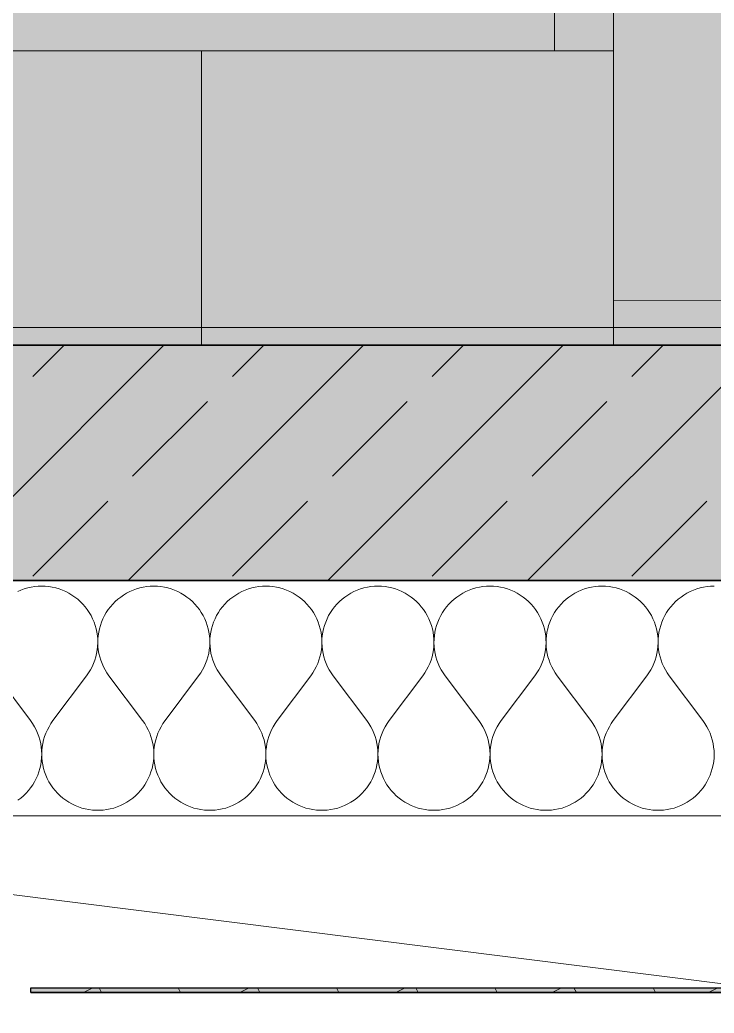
# Model space of a CAD drawing. Header units: metres. Extents: x -22.4 to 53.1, y 133.6 to 157.9.
# Drawn here: x 28.064 to 28.654, y 137.472 to 138.316 of the extents above; entities that cross this region are included whole.
import ezdxf

# ---------------------------------------------------------------- set-up
doc = ezdxf.new("R2010")
doc.units = ezdxf.units.M
doc.header["$MEASUREMENT"] = 0
for name, pattern in [('Achse', [0.0023, 0.0015, -0.0008]), ('Strichlinie', [0.004, 0.003, -0.001]), ('Strichlinie_ eng', [0.0023, 0.0015, -0.0008]), ('Wipeout_Contour', [1, 0, -1])]:
    doc.linetypes.add(name, pattern=pattern)
for name, color, linetype in [('00  Raster Ausbau', 7, 'Continuous'), ('10  Fassade', 7, 'Continuous'), ('10  Fassade_Deckschraffur', 7, 'Continuous'), ('10  Fassade_Schnittschraffur', 7, 'Continuous'), ('10  Treppen + Rampen', 7, 'Continuous'), ('10  Wand Massiv', 7, 'Continuous'), ('10  Wand Massiv_Schnittschraffur', 7, 'Continuous'), ('20  Boden Aufbauten', 7, 'Continuous'), ('20  Boden Aufbauten_Deckschraffur', 7, 'Continuous'), ('50  NUF - Raumstempel', 7, 'Continuous')]:
    doc.layers.add(name, color=color, linetype=linetype)

# ---------------------------------------------------------------- blocks, each defined once
blk = doc.blocks.new('*X1', base_point=(-23.4289, 120.77961))
at = {"layer": '20  Boden Aufbauten_Deckschraffur', "color": 254, "linetype": 'Continuous', "lineweight": 18, "ltscale": 1000, "true_color": 0xdfdfdf}
for p, q in [((28.51843, 138.28991), (28.51843, 138.58991)), ((27.91843, 138.28991), (28.56843, 138.28991)), ((27.91843, 138.28991), (28.56843, 138.28991)), ((28.21843, 138.03991), (28.21843, 138.28991))]:
    blk.add_line(p, q, dxfattribs=at)
blk = doc.blocks.new('*X23', base_point=(-23.4289, 120.77961))
at = {"layer": '20  Boden Aufbauten_Deckschraffur', "color": 254, "linetype": 'Continuous', "lineweight": 18, "ltscale": 1000, "true_color": 0xdfdfdf}
blk.add_line((28.56843, 138.07796), (28.97479, 138.07882), dxfattribs=at)
blk = doc.blocks.new('*X62', base_point=(-23.4289, 120.77961))
at = {"layer": '10  Wand Massiv_Schnittschraffur', "color": 98, "linetype": 'Continuous', "lineweight": 13, "ltscale": 1000, "true_color": 0x000100}
for p, q in [((28.06489, 137.83176), (28.06213, 137.83055)), ((28.06772, 137.83278), (28.06489, 137.83176)), ((28.07061, 137.83363), (28.06772, 137.83278)), ((28.07355, 137.83429), (28.07061, 137.83363)), ((28.07652, 137.83477), (28.07355, 137.83429)), ((28.07952, 137.83505), (28.07652, 137.83477)), ((28.08253, 137.83515), (28.07952, 137.83505)), ((28.08554, 137.83505), (28.08253, 137.83515)), ((28.08854, 137.83477), (28.08554, 137.83505)), ((28.09152, 137.83429), (28.08854, 137.83477)), ((28.09446, 137.83363), (28.09152, 137.83429)), ((28.09735, 137.83278), (28.09446, 137.83363)), ((28.10018, 137.83176), (28.09735, 137.83278)), ((28.10294, 137.83055), (28.10018, 137.83176)), ((28.16013, 137.83176), (28.15737, 137.83055)), ((28.16296, 137.83278), (28.16013, 137.83176)), ((28.16585, 137.83363), (28.16296, 137.83278)), ((28.16879, 137.83429), (28.16585, 137.83363)), ((28.17176, 137.83477), (28.16879, 137.83429)), ((28.17476, 137.83505), (28.17176, 137.83477)), ((28.17777, 137.83515), (28.17476, 137.83505)), ((28.18078, 137.83505), (28.17777, 137.83515)), ((28.18378, 137.83477), (28.18078, 137.83505)), ((28.18676, 137.83429), (28.18378, 137.83477)), ((28.18969, 137.83363), (28.18676, 137.83429)), ((28.19259, 137.83278), (28.18969, 137.83363)), ((28.19542, 137.83176), (28.19259, 137.83278)), ((28.19818, 137.83055), (28.19542, 137.83176)), ((28.25537, 137.83176), (28.2526, 137.83055)), ((28.2582, 137.83278), (28.25537, 137.83176)), ((28.26109, 137.83363), (28.2582, 137.83278)), ((28.26403, 137.83429), (28.26109, 137.83363)), ((28.267, 137.83477), (28.26403, 137.83429)), ((28.27, 137.83505), (28.267, 137.83477)), ((28.27301, 137.83515), (28.27, 137.83505)), ((28.27602, 137.83505), (28.27301, 137.83515)), ((28.27902, 137.83477), (28.27602, 137.83505)), ((28.28199, 137.83429), (28.27902, 137.83477)), ((28.28493, 137.83363), (28.28199, 137.83429)), ((28.28782, 137.83278), (28.28493, 137.83363)), ((28.29066, 137.83176), (28.28782, 137.83278)), ((28.29342, 137.83055), (28.29066, 137.83176)), ((28.3506, 137.83176), (28.34784, 137.83055)), ((28.35344, 137.83278), (28.3506, 137.83176)), ((28.35633, 137.83363), (28.35344, 137.83278)), ((28.35926, 137.83429), (28.35633, 137.83363)), ((28.36224, 137.83477), (28.35926, 137.83429)), ((28.36524, 137.83505), (28.36224, 137.83477)), ((28.36825, 137.83515), (28.36524, 137.83505)), ((28.37126, 137.83505), (28.36825, 137.83515)), ((28.37426, 137.83477), (28.37126, 137.83505)), ((28.37723, 137.83429), (28.37426, 137.83477)), ((28.38017, 137.83363), (28.37723, 137.83429)), ((28.38306, 137.83278), (28.38017, 137.83363)), ((28.38589, 137.83176), (28.38306, 137.83278)), ((28.38865, 137.83055), (28.38589, 137.83176)), ((28.44584, 137.83176), (28.44308, 137.83055)), ((28.44867, 137.83278), (28.44584, 137.83176)), ((28.45156, 137.83363), (28.44867, 137.83278)), ((28.4545, 137.83429), (28.45156, 137.83363)), ((28.45748, 137.83477), (28.4545, 137.83429)), ((28.46048, 137.83505), (28.45748, 137.83477)), ((28.46349, 137.83515), (28.46048, 137.83505)), ((28.4665, 137.83505), (28.46349, 137.83515)), ((28.4695, 137.83477), (28.4665, 137.83505)), ((28.47247, 137.83429), (28.4695, 137.83477)), ((28.47541, 137.83363), (28.47247, 137.83429)), ((28.4783, 137.83278), (28.47541, 137.83363)), ((28.48113, 137.83176), (28.4783, 137.83278)), ((28.48389, 137.83055), (28.48113, 137.83176)), ((28.54108, 137.83176), (28.53832, 137.83055)), ((28.54391, 137.83278), (28.54108, 137.83176)), ((28.5468, 137.83363), (28.54391, 137.83278)), ((28.54974, 137.83429), (28.5468, 137.83363)), ((28.55272, 137.83477), (28.54974, 137.83429)), ((28.55571, 137.83505), (28.55272, 137.83477)), ((28.55872, 137.83515), (28.55571, 137.83505)), ((28.56174, 137.83505), (28.55872, 137.83515)), ((28.56473, 137.83477), (28.56174, 137.83505)), ((28.56771, 137.83429), (28.56473, 137.83477)), ((28.57065, 137.83363), (28.56771, 137.83429)), ((28.57354, 137.83278), (28.57065, 137.83363)), ((28.57637, 137.83176), (28.57354, 137.83278)), ((28.57913, 137.83055), (28.57637, 137.83176)), ((28.63632, 137.83176), (28.63356, 137.83055)), ((28.63915, 137.83278), (28.63632, 137.83176)), ((28.64204, 137.83363), (28.63915, 137.83278)), ((28.64498, 137.83429), (28.64204, 137.83363)), ((28.64795, 137.83477), (28.64498, 137.83429)), ((28.65095, 137.83505), (28.64795, 137.83477)), ((28.65396, 137.83515), (28.65095, 137.83505)), ((28.10562, 137.82918), (28.10294, 137.83055)), ((28.10821, 137.82763), (28.10562, 137.82918)), ((28.11069, 137.82593), (28.10821, 137.82763)), ((28.11306, 137.82407), (28.11069, 137.82593)), ((28.11531, 137.82207), (28.11306, 137.82407)), ((28.14724, 137.82407), (28.14499, 137.82207)), ((28.14962, 137.82593), (28.14724, 137.82407)), ((28.1521, 137.82763), (28.14962, 137.82593)), ((28.15469, 137.82918), (28.1521, 137.82763)), ((28.15737, 137.83055), (28.15469, 137.82918)), ((28.20086, 137.82918), (28.19818, 137.83055)), ((28.20344, 137.82763), (28.20086, 137.82918)), ((28.20593, 137.82593), (28.20344, 137.82763)), ((28.2083, 137.82407), (28.20593, 137.82593)), ((28.21055, 137.82207), (28.2083, 137.82407)), ((28.24248, 137.82407), (28.24023, 137.82207)), ((28.24485, 137.82593), (28.24248, 137.82407)), ((28.24734, 137.82763), (28.24485, 137.82593)), ((28.24992, 137.82918), (28.24734, 137.82763)), ((28.2526, 137.83055), (28.24992, 137.82918)), ((28.2961, 137.82918), (28.29342, 137.83055)), ((28.29868, 137.82763), (28.2961, 137.82918)), ((28.30117, 137.82593), (28.29868, 137.82763)), ((28.30354, 137.82407), (28.30117, 137.82593)), ((28.30579, 137.82207), (28.30354, 137.82407)), ((28.33772, 137.82407), (28.33547, 137.82207)), ((28.34009, 137.82593), (28.33772, 137.82407)), ((28.34258, 137.82763), (28.34009, 137.82593)), ((28.34516, 137.82918), (28.34258, 137.82763)), ((28.34784, 137.83055), (28.34516, 137.82918)), ((28.39133, 137.82918), (28.38865, 137.83055)), ((28.39392, 137.82763), (28.39133, 137.82918)), ((28.3964, 137.82593), (28.39392, 137.82763)), ((28.39878, 137.82407), (28.3964, 137.82593)), ((28.40103, 137.82207), (28.39878, 137.82407)), ((28.43296, 137.82407), (28.43071, 137.82207)), ((28.43533, 137.82593), (28.43296, 137.82407)), ((28.43781, 137.82763), (28.43533, 137.82593)), ((28.4404, 137.82918), (28.43781, 137.82763)), ((28.44308, 137.83055), (28.4404, 137.82918)), ((28.48657, 137.82918), (28.48389, 137.83055)), ((28.48916, 137.82763), (28.48657, 137.82918)), ((28.49164, 137.82593), (28.48916, 137.82763)), ((28.49401, 137.82407), (28.49164, 137.82593)), ((28.49626, 137.82207), (28.49401, 137.82407)), ((28.5282, 137.82407), (28.52595, 137.82207)), ((28.53057, 137.82593), (28.5282, 137.82407)), ((28.53305, 137.82763), (28.53057, 137.82593)), ((28.53564, 137.82918), (28.53305, 137.82763)), ((28.53832, 137.83055), (28.53564, 137.82918)), ((28.58181, 137.82918), (28.57913, 137.83055)), ((28.5844, 137.82763), (28.58181, 137.82918)), ((28.58688, 137.82593), (28.5844, 137.82763)), ((28.58925, 137.82407), (28.58688, 137.82593)), ((28.5915, 137.82207), (28.58925, 137.82407)), ((28.62343, 137.82407), (28.62118, 137.82207)), ((28.62581, 137.82593), (28.62343, 137.82407)), ((28.62829, 137.82763), (28.62581, 137.82593)), ((28.63088, 137.82918), (28.62829, 137.82763)), ((28.63356, 137.83055), (28.63088, 137.82918)), ((28.11743, 137.81993), (28.11531, 137.82207)), ((28.11941, 137.81766), (28.11743, 137.81993)), ((28.12124, 137.81527), (28.11941, 137.81766)), ((28.12292, 137.81276), (28.12124, 137.81527)), ((28.13907, 137.81527), (28.13739, 137.81276)), ((28.1409, 137.81766), (28.13907, 137.81527)), ((28.14288, 137.81993), (28.1409, 137.81766)), ((28.14499, 137.82207), (28.14288, 137.81993)), ((28.21267, 137.81993), (28.21055, 137.82207)), ((28.21465, 137.81766), (28.21267, 137.81993)), ((28.21648, 137.81527), (28.21465, 137.81766)), ((28.21815, 137.81276), (28.21648, 137.81527)), ((28.2343, 137.81527), (28.23263, 137.81276)), ((28.23614, 137.81766), (28.2343, 137.81527)), ((28.23811, 137.81993), (28.23614, 137.81766)), ((28.24023, 137.82207), (28.23811, 137.81993)), ((28.30791, 137.81993), (28.30579, 137.82207)), ((28.30988, 137.81766), (28.30791, 137.81993)), ((28.31172, 137.81527), (28.30988, 137.81766)), ((28.31339, 137.81276), (28.31172, 137.81527)), ((28.32954, 137.81527), (28.32787, 137.81276)), ((28.33137, 137.81766), (28.32954, 137.81527)), ((28.33335, 137.81993), (28.33137, 137.81766)), ((28.33547, 137.82207), (28.33335, 137.81993)), ((28.40314, 137.81993), (28.40103, 137.82207)), ((28.40512, 137.81766), (28.40314, 137.81993)), ((28.40695, 137.81527), (28.40512, 137.81766)), ((28.40863, 137.81276), (28.40695, 137.81527)), ((28.42478, 137.81527), (28.4231, 137.81276)), ((28.42661, 137.81766), (28.42478, 137.81527)), ((28.42859, 137.81993), (28.42661, 137.81766)), ((28.43071, 137.82207), (28.42859, 137.81993)), ((28.49838, 137.81993), (28.49626, 137.82207)), ((28.50036, 137.81766), (28.49838, 137.81993)), ((28.50219, 137.81527), (28.50036, 137.81766)), ((28.50387, 137.81276), (28.50219, 137.81527)), ((28.52002, 137.81527), (28.51834, 137.81276)), ((28.52185, 137.81766), (28.52002, 137.81527)), ((28.52383, 137.81993), (28.52185, 137.81766)), ((28.52595, 137.82207), (28.52383, 137.81993)), ((28.59362, 137.81993), (28.5915, 137.82207)), ((28.5956, 137.81766), (28.59362, 137.81993)), ((28.59743, 137.81527), (28.5956, 137.81766)), ((28.59911, 137.81276), (28.59743, 137.81527)), ((28.61526, 137.81527), (28.61358, 137.81276)), ((28.61709, 137.81766), (28.61526, 137.81527)), ((28.61907, 137.81993), (28.61709, 137.81766)), ((28.62118, 137.82207), (28.61907, 137.81993)), ((28.12443, 137.81016), (28.12292, 137.81276)), ((28.12578, 137.80747), (28.12443, 137.81016)), ((28.12695, 137.80469), (28.12578, 137.80747)), ((28.13453, 137.80747), (28.13335, 137.80469)), ((28.13588, 137.81016), (28.13453, 137.80747)), ((28.13739, 137.81276), (28.13588, 137.81016)), ((28.21967, 137.81016), (28.21815, 137.81276)), ((28.22102, 137.80747), (28.21967, 137.81016)), ((28.22219, 137.80469), (28.22102, 137.80747)), ((28.22977, 137.80747), (28.22859, 137.80469)), ((28.23111, 137.81016), (28.22977, 137.80747)), ((28.23263, 137.81276), (28.23111, 137.81016)), ((28.31491, 137.81016), (28.31339, 137.81276)), ((28.31625, 137.80747), (28.31491, 137.81016)), ((28.31743, 137.80469), (28.31625, 137.80747)), ((28.325, 137.80747), (28.32383, 137.80469)), ((28.32635, 137.81016), (28.325, 137.80747)), ((28.32787, 137.81276), (28.32635, 137.81016)), ((28.41015, 137.81016), (28.40863, 137.81276)), ((28.41149, 137.80747), (28.41015, 137.81016)), ((28.41267, 137.80469), (28.41149, 137.80747)), ((28.42024, 137.80747), (28.41907, 137.80469)), ((28.42159, 137.81016), (28.42024, 137.80747)), ((28.4231, 137.81276), (28.42159, 137.81016)), ((28.50538, 137.81016), (28.50387, 137.81276)), ((28.50673, 137.80747), (28.50538, 137.81016)), ((28.5079, 137.80469), (28.50673, 137.80747)), ((28.51548, 137.80747), (28.51431, 137.80469)), ((28.51683, 137.81016), (28.51548, 137.80747)), ((28.51834, 137.81276), (28.51683, 137.81016)), ((28.60062, 137.81016), (28.59911, 137.81276)), ((28.60197, 137.80747), (28.60062, 137.81016)), ((28.60314, 137.80469), (28.60197, 137.80747)), ((28.61072, 137.80747), (28.60954, 137.80469)), ((28.61207, 137.81016), (28.61072, 137.80747)), ((28.61358, 137.81276), (28.61207, 137.81016)), ((28.12795, 137.80185), (28.12695, 137.80469)), ((28.12876, 137.79895), (28.12795, 137.80185)), ((28.12939, 137.796), (28.12876, 137.79895)), ((28.13154, 137.79895), (28.13091, 137.796)), ((28.13236, 137.80185), (28.13154, 137.79895)), ((28.13335, 137.80469), (28.13236, 137.80185)), ((28.22319, 137.80185), (28.22219, 137.80469)), ((28.224, 137.79895), (28.22319, 137.80185)), ((28.22463, 137.796), (28.224, 137.79895)), ((28.22678, 137.79895), (28.22615, 137.796)), ((28.2276, 137.80185), (28.22678, 137.79895)), ((28.22859, 137.80469), (28.2276, 137.80185)), ((28.31842, 137.80185), (28.31743, 137.80469)), ((28.31924, 137.79895), (28.31842, 137.80185)), ((28.31987, 137.796), (28.31924, 137.79895)), ((28.32202, 137.79895), (28.32139, 137.796)), ((28.32283, 137.80185), (28.32202, 137.79895)), ((28.32383, 137.80469), (28.32283, 137.80185)), ((28.41366, 137.80185), (28.41267, 137.80469)), ((28.41448, 137.79895), (28.41366, 137.80185)), ((28.41511, 137.796), (28.41448, 137.79895)), ((28.41726, 137.79895), (28.41663, 137.796)), ((28.41807, 137.80185), (28.41726, 137.79895)), ((28.41907, 137.80469), (28.41807, 137.80185)), ((28.5089, 137.80185), (28.5079, 137.80469)), ((28.50972, 137.79895), (28.5089, 137.80185)), ((28.51035, 137.796), (28.50972, 137.79895)), ((28.5125, 137.79895), (28.51187, 137.796)), ((28.51331, 137.80185), (28.5125, 137.79895)), ((28.51431, 137.80469), (28.51331, 137.80185)), ((28.60414, 137.80185), (28.60314, 137.80469)), ((28.60495, 137.79895), (28.60414, 137.80185)), ((28.60558, 137.796), (28.60495, 137.79895)), ((28.60773, 137.79895), (28.6071, 137.796)), ((28.60855, 137.80185), (28.60773, 137.79895)), ((28.60954, 137.80469), (28.60855, 137.80185)), ((28.12983, 137.79302), (28.12939, 137.796)), ((28.13009, 137.79002), (28.12983, 137.79302)), ((28.13015, 137.78701), (28.13009, 137.79002)), ((28.13022, 137.79002), (28.13016, 137.78701)), ((28.13047, 137.79302), (28.13022, 137.79002)), ((28.13091, 137.796), (28.13047, 137.79302)), ((28.22507, 137.79302), (28.22463, 137.796)), ((28.22533, 137.79002), (28.22507, 137.79302)), ((28.22539, 137.78701), (28.22533, 137.79002)), ((28.22546, 137.79002), (28.22539, 137.78701)), ((28.22571, 137.79302), (28.22546, 137.79002)), ((28.22615, 137.796), (28.22571, 137.79302)), ((28.32031, 137.79302), (28.31987, 137.796)), ((28.32056, 137.79002), (28.32031, 137.79302)), ((28.32063, 137.78701), (28.32056, 137.79002)), ((28.32069, 137.79002), (28.32063, 137.78701)), ((28.32095, 137.79302), (28.32069, 137.79002)), ((28.32139, 137.796), (28.32095, 137.79302)), ((28.41555, 137.79302), (28.41511, 137.796)), ((28.4158, 137.79002), (28.41555, 137.79302)), ((28.41586, 137.78701), (28.4158, 137.79002)), ((28.41593, 137.79002), (28.41587, 137.78701)), ((28.41619, 137.79302), (28.41593, 137.79002)), ((28.41663, 137.796), (28.41619, 137.79302)), ((28.51079, 137.79302), (28.51035, 137.796)), ((28.51104, 137.79002), (28.51079, 137.79302)), ((28.5111, 137.78701), (28.51104, 137.79002)), ((28.51117, 137.79002), (28.51111, 137.78701)), ((28.51142, 137.79302), (28.51117, 137.79002)), ((28.51187, 137.796), (28.51142, 137.79302)), ((28.60603, 137.79302), (28.60558, 137.796)), ((28.60628, 137.79002), (28.60603, 137.79302)), ((28.60634, 137.78701), (28.60628, 137.79002)), ((28.60641, 137.79002), (28.60635, 137.78701)), ((28.60666, 137.79302), (28.60641, 137.79002)), ((28.6071, 137.796), (28.60666, 137.79302)), ((28.1292, 137.77804), (28.1297, 137.78101)), ((28.1297, 137.78101), (28.13002, 137.784)), ((28.13002, 137.784), (28.13015, 137.78701)), ((28.13016, 137.78701), (28.13028, 137.784)), ((28.13028, 137.784), (28.1306, 137.78101)), ((28.1306, 137.78101), (28.13111, 137.77804)), ((28.22444, 137.77804), (28.22494, 137.78101)), ((28.22494, 137.78101), (28.22526, 137.784)), ((28.22526, 137.784), (28.22539, 137.78701)), ((28.22539, 137.78701), (28.22552, 137.784)), ((28.22552, 137.784), (28.22584, 137.78101)), ((28.22584, 137.78101), (28.22635, 137.77804)), ((28.31967, 137.77804), (28.32018, 137.78101)), ((28.32018, 137.78101), (28.3205, 137.784)), ((28.3205, 137.784), (28.32063, 137.78701)), ((28.32063, 137.78701), (28.32076, 137.784)), ((28.32076, 137.784), (28.32108, 137.78101)), ((28.32108, 137.78101), (28.32158, 137.77804)), ((28.41491, 137.77804), (28.41542, 137.78101)), ((28.41542, 137.78101), (28.41574, 137.784)), ((28.41574, 137.784), (28.41586, 137.78701)), ((28.41587, 137.78701), (28.416, 137.784)), ((28.416, 137.784), (28.41632, 137.78101)), ((28.41632, 137.78101), (28.41682, 137.77804)), ((28.51015, 137.77804), (28.51066, 137.78101)), ((28.51066, 137.78101), (28.51097, 137.784)), ((28.51097, 137.784), (28.5111, 137.78701)), ((28.51111, 137.78701), (28.51124, 137.784)), ((28.51124, 137.784), (28.51155, 137.78101)), ((28.51155, 137.78101), (28.51206, 137.77804)), ((28.60539, 137.77804), (28.60589, 137.78101)), ((28.60589, 137.78101), (28.60621, 137.784)), ((28.60621, 137.784), (28.60634, 137.78701)), ((28.60635, 137.78701), (28.60647, 137.784)), ((28.60647, 137.784), (28.60679, 137.78101)), ((28.60679, 137.78101), (28.6073, 137.77804)), ((28.12657, 137.7694), (28.12763, 137.77222)), ((28.12763, 137.77222), (28.1285, 137.77511)), ((28.1285, 137.77511), (28.1292, 137.77804)), ((28.13111, 137.77804), (28.1318, 137.77511)), ((28.1318, 137.77511), (28.13268, 137.77222)), ((28.13268, 137.77222), (28.13374, 137.7694)), ((28.22181, 137.7694), (28.22287, 137.77222)), ((28.22287, 137.77222), (28.22374, 137.77511)), ((28.22374, 137.77511), (28.22444, 137.77804)), ((28.22635, 137.77804), (28.22704, 137.77511)), ((28.22704, 137.77511), (28.22792, 137.77222)), ((28.22792, 137.77222), (28.22897, 137.7694)), ((28.31705, 137.7694), (28.3181, 137.77222)), ((28.3181, 137.77222), (28.31898, 137.77511)), ((28.31898, 137.77511), (28.31967, 137.77804)), ((28.32158, 137.77804), (28.32228, 137.77511)), ((28.32228, 137.77511), (28.32316, 137.77222)), ((28.32316, 137.77222), (28.32421, 137.7694)), ((28.41228, 137.7694), (28.41334, 137.77222)), ((28.41334, 137.77222), (28.41422, 137.77511)), ((28.41422, 137.77511), (28.41491, 137.77804)), ((28.41682, 137.77804), (28.41752, 137.77511)), ((28.41752, 137.77511), (28.41839, 137.77222)), ((28.41839, 137.77222), (28.41945, 137.7694)), ((28.50752, 137.7694), (28.50858, 137.77222)), ((28.50858, 137.77222), (28.50946, 137.77511)), ((28.50946, 137.77511), (28.51015, 137.77804)), ((28.51206, 137.77804), (28.51275, 137.77511)), ((28.51275, 137.77511), (28.51363, 137.77222)), ((28.51363, 137.77222), (28.51469, 137.7694)), ((28.60276, 137.7694), (28.60382, 137.77222)), ((28.60382, 137.77222), (28.60469, 137.77511)), ((28.60469, 137.77511), (28.60539, 137.77804)), ((28.6073, 137.77804), (28.60799, 137.77511)), ((28.60799, 137.77511), (28.60887, 137.77222)), ((28.60887, 137.77222), (28.60993, 137.7694)), ((28.12236, 137.76142), (28.12393, 137.76399)), ((28.12393, 137.76399), (28.12534, 137.76666)), ((28.12534, 137.76666), (28.12657, 137.7694)), ((28.13374, 137.7694), (28.13497, 137.76666)), ((28.13497, 137.76666), (28.13638, 137.76399)), ((28.13638, 137.76399), (28.13795, 137.76142)), ((28.2176, 137.76142), (28.21917, 137.76399)), ((28.21917, 137.76399), (28.22057, 137.76666)), ((28.22057, 137.76666), (28.22181, 137.7694)), ((28.22897, 137.7694), (28.23021, 137.76666)), ((28.23021, 137.76666), (28.23161, 137.76399)), ((28.23161, 137.76399), (28.23318, 137.76142)), ((28.31284, 137.76142), (28.31441, 137.76399)), ((28.31441, 137.76399), (28.31581, 137.76666)), ((28.31581, 137.76666), (28.31705, 137.7694)), ((28.32421, 137.7694), (28.32545, 137.76666)), ((28.32545, 137.76666), (28.32685, 137.76399)), ((28.32685, 137.76399), (28.32842, 137.76142)), ((28.40807, 137.76142), (28.40964, 137.76399)), ((28.40964, 137.76399), (28.41105, 137.76666)), ((28.41105, 137.76666), (28.41228, 137.7694)), ((28.41945, 137.7694), (28.42069, 137.76666)), ((28.42069, 137.76666), (28.42209, 137.76399)), ((28.42209, 137.76399), (28.42366, 137.76142)), ((28.50331, 137.76142), (28.50488, 137.76399)), ((28.50488, 137.76399), (28.50629, 137.76666)), ((28.50629, 137.76666), (28.50752, 137.7694)), ((28.51469, 137.7694), (28.51592, 137.76666)), ((28.51592, 137.76666), (28.51733, 137.76399)), ((28.51733, 137.76399), (28.5189, 137.76142)), ((28.59855, 137.76142), (28.60012, 137.76399)), ((28.60012, 137.76399), (28.60153, 137.76666)), ((28.60153, 137.76666), (28.60276, 137.7694)), ((28.60993, 137.7694), (28.61116, 137.76666)), ((28.61116, 137.76666), (28.61257, 137.76399)), ((28.61257, 137.76399), (28.61414, 137.76142)), ((28.07301, 137.72086), (28.04444, 137.75896)), ((28.09206, 137.72086), (28.12063, 137.75896)), ((28.12063, 137.75896), (28.12236, 137.76142)), ((28.13795, 137.76142), (28.13968, 137.75896)), ((28.16825, 137.72086), (28.13968, 137.75896)), ((28.1873, 137.72086), (28.21587, 137.75896)), ((28.21587, 137.75896), (28.2176, 137.76142)), ((28.23318, 137.76142), (28.23491, 137.75896)), ((28.26349, 137.72086), (28.23491, 137.75896)), ((28.28253, 137.72086), (28.31111, 137.75896)), ((28.31111, 137.75896), (28.31284, 137.76142)), ((28.32842, 137.76142), (28.33015, 137.75896)), ((28.35872, 137.72086), (28.33015, 137.75896)), ((28.37777, 137.72086), (28.40634, 137.75896)), ((28.40634, 137.75896), (28.40807, 137.76142)), ((28.42366, 137.76142), (28.42539, 137.75896)), ((28.45396, 137.72086), (28.42539, 137.75896)), ((28.47301, 137.72086), (28.50158, 137.75896)), ((28.50158, 137.75896), (28.50331, 137.76142)), ((28.5189, 137.76142), (28.52063, 137.75896)), ((28.5492, 137.72086), (28.52063, 137.75896)), ((28.56825, 137.72086), (28.59682, 137.75896)), ((28.59682, 137.75896), (28.59855, 137.76142)), ((28.61414, 137.76142), (28.61587, 137.75896)), ((28.64444, 137.72086), (28.61587, 137.75896)), ((28.07476, 137.71836), (28.07301, 137.72086)), ((28.07635, 137.71575), (28.07476, 137.71836)), ((28.07777, 137.71304), (28.07635, 137.71575)), ((28.07902, 137.71025), (28.07777, 137.71304)), ((28.08729, 137.71304), (28.08605, 137.71025)), ((28.08871, 137.71575), (28.08729, 137.71304)), ((28.0903, 137.71836), (28.08871, 137.71575)), ((28.09206, 137.72086), (28.0903, 137.71836)), ((28.17, 137.71836), (28.16825, 137.72086)), ((28.17159, 137.71575), (28.17, 137.71836)), ((28.17301, 137.71304), (28.17159, 137.71575)), ((28.17425, 137.71025), (28.17301, 137.71304)), ((28.18253, 137.71304), (28.18129, 137.71025)), ((28.18395, 137.71575), (28.18253, 137.71304)), ((28.18554, 137.71836), (28.18395, 137.71575)), ((28.1873, 137.72086), (28.18554, 137.71836)), ((28.26524, 137.71836), (28.26349, 137.72086)), ((28.26683, 137.71575), (28.26524, 137.71836)), ((28.26825, 137.71304), (28.26683, 137.71575)), ((28.26949, 137.71025), (28.26825, 137.71304)), ((28.27777, 137.71304), (28.27653, 137.71025)), ((28.27919, 137.71575), (28.27777, 137.71304)), ((28.28078, 137.71836), (28.27919, 137.71575)), ((28.28253, 137.72086), (28.28078, 137.71836)), ((28.36048, 137.71836), (28.35872, 137.72086)), ((28.36207, 137.71575), (28.36048, 137.71836)), ((28.36349, 137.71304), (28.36207, 137.71575)), ((28.36473, 137.71025), (28.36349, 137.71304)), ((28.37301, 137.71304), (28.37177, 137.71025)), ((28.37443, 137.71575), (28.37301, 137.71304)), ((28.37602, 137.71836), (28.37443, 137.71575)), ((28.37777, 137.72086), (28.37602, 137.71836)), ((28.45572, 137.71836), (28.45396, 137.72086)), ((28.45731, 137.71575), (28.45572, 137.71836)), ((28.45873, 137.71304), (28.45731, 137.71575)), ((28.45997, 137.71025), (28.45873, 137.71304)), ((28.46825, 137.71304), (28.467, 137.71025)), ((28.46967, 137.71575), (28.46825, 137.71304)), ((28.47126, 137.71836), (28.46967, 137.71575)), ((28.47301, 137.72086), (28.47126, 137.71836)), ((28.55095, 137.71836), (28.5492, 137.72086)), ((28.55254, 137.71575), (28.55095, 137.71836)), ((28.55396, 137.71304), (28.55254, 137.71575)), ((28.55521, 137.71025), (28.55396, 137.71304)), ((28.56348, 137.71304), (28.56224, 137.71025)), ((28.5649, 137.71575), (28.56348, 137.71304)), ((28.56649, 137.71836), (28.5649, 137.71575)), ((28.56825, 137.72086), (28.56649, 137.71836)), ((28.64619, 137.71836), (28.64444, 137.72086)), ((28.64778, 137.71575), (28.64619, 137.71836)), ((28.6492, 137.71304), (28.64778, 137.71575)), ((28.65045, 137.71025), (28.6492, 137.71304)), ((28.08008, 137.70739), (28.07902, 137.71025)), ((28.08095, 137.70446), (28.08008, 137.70739)), ((28.08164, 137.70148), (28.08095, 137.70446)), ((28.08412, 137.70446), (28.08343, 137.70148)), ((28.08499, 137.70739), (28.08412, 137.70446)), ((28.08605, 137.71025), (28.08499, 137.70739)), ((28.17532, 137.70739), (28.17425, 137.71025)), ((28.17619, 137.70446), (28.17532, 137.70739)), ((28.17688, 137.70148), (28.17619, 137.70446)), ((28.17935, 137.70446), (28.17867, 137.70148)), ((28.18023, 137.70739), (28.17935, 137.70446)), ((28.18129, 137.71025), (28.18023, 137.70739)), ((28.27055, 137.70739), (28.26949, 137.71025)), ((28.27143, 137.70446), (28.27055, 137.70739)), ((28.27211, 137.70148), (28.27143, 137.70446)), ((28.27459, 137.70446), (28.27391, 137.70148)), ((28.27547, 137.70739), (28.27459, 137.70446)), ((28.27653, 137.71025), (28.27547, 137.70739)), ((28.36579, 137.70739), (28.36473, 137.71025)), ((28.36667, 137.70446), (28.36579, 137.70739)), ((28.36735, 137.70148), (28.36667, 137.70446)), ((28.36983, 137.70446), (28.36914, 137.70148)), ((28.3707, 137.70739), (28.36983, 137.70446)), ((28.37177, 137.71025), (28.3707, 137.70739)), ((28.46103, 137.70739), (28.45997, 137.71025)), ((28.46191, 137.70446), (28.46103, 137.70739)), ((28.46259, 137.70148), (28.46191, 137.70446)), ((28.46507, 137.70446), (28.46438, 137.70148)), ((28.46594, 137.70739), (28.46507, 137.70446)), ((28.467, 137.71025), (28.46594, 137.70739)), ((28.55627, 137.70739), (28.55521, 137.71025)), ((28.55714, 137.70446), (28.55627, 137.70739)), ((28.55783, 137.70148), (28.55714, 137.70446)), ((28.56031, 137.70446), (28.55962, 137.70148)), ((28.56118, 137.70739), (28.56031, 137.70446)), ((28.56224, 137.71025), (28.56118, 137.70739)), ((28.65151, 137.70739), (28.65045, 137.71025)), ((28.65238, 137.70446), (28.65151, 137.70739)), ((28.65307, 137.70148), (28.65238, 137.70446)), ((28.08213, 137.69846), (28.08164, 137.70148)), ((28.08243, 137.69542), (28.08213, 137.69846)), ((28.08294, 137.69846), (28.08264, 137.69542)), ((28.08343, 137.70148), (28.08294, 137.69846)), ((28.17737, 137.69846), (28.17688, 137.70148)), ((28.17767, 137.69542), (28.17737, 137.69846)), ((28.17817, 137.69846), (28.17788, 137.69542)), ((28.17867, 137.70148), (28.17817, 137.69846)), ((28.27261, 137.69846), (28.27211, 137.70148)), ((28.27291, 137.69542), (28.27261, 137.69846)), ((28.27341, 137.69846), (28.27311, 137.69542)), ((28.27391, 137.70148), (28.27341, 137.69846)), ((28.36785, 137.69846), (28.36735, 137.70148)), ((28.36815, 137.69542), (28.36785, 137.69846)), ((28.36865, 137.69846), (28.36835, 137.69542)), ((28.36914, 137.70148), (28.36865, 137.69846)), ((28.46308, 137.69846), (28.46259, 137.70148)), ((28.46338, 137.69542), (28.46308, 137.69846)), ((28.46389, 137.69846), (28.46359, 137.69542)), ((28.46438, 137.70148), (28.46389, 137.69846)), ((28.55832, 137.69846), (28.55783, 137.70148)), ((28.55862, 137.69542), (28.55832, 137.69846)), ((28.55913, 137.69846), (28.55883, 137.69542)), ((28.55962, 137.70148), (28.55913, 137.69846)), ((28.65356, 137.69846), (28.65307, 137.70148)), ((28.65386, 137.69542), (28.65356, 137.69846)), ((28.08215, 137.68627), (28.08244, 137.68931)), ((28.08253, 137.69237), (28.08243, 137.69542)), ((28.08244, 137.68931), (28.08253, 137.69237)), ((28.08264, 137.69542), (28.08253, 137.69237)), ((28.08253, 137.69237), (28.08263, 137.68931)), ((28.08263, 137.68931), (28.08292, 137.68627)), ((28.17739, 137.68627), (28.17768, 137.68931)), ((28.17777, 137.69237), (28.17767, 137.69542)), ((28.17768, 137.68931), (28.17777, 137.69237)), ((28.17788, 137.69542), (28.17777, 137.69237)), ((28.17777, 137.69237), (28.17787, 137.68931)), ((28.17787, 137.68931), (28.17815, 137.68627)), ((28.27263, 137.68627), (28.27292, 137.68931)), ((28.27301, 137.69237), (28.27291, 137.69542)), ((28.27292, 137.68931), (28.27301, 137.69237)), ((28.27311, 137.69542), (28.27301, 137.69237)), ((28.27301, 137.69237), (28.2731, 137.68931)), ((28.2731, 137.68931), (28.27339, 137.68627)), ((28.36787, 137.68627), (28.36816, 137.68931)), ((28.36825, 137.69237), (28.36815, 137.69542)), ((28.36816, 137.68931), (28.36825, 137.69237)), ((28.36835, 137.69542), (28.36825, 137.69237)), ((28.36825, 137.69237), (28.36834, 137.68931)), ((28.36834, 137.68931), (28.36863, 137.68627)), ((28.4631, 137.68627), (28.46339, 137.68931)), ((28.46349, 137.69237), (28.46338, 137.69542)), ((28.46339, 137.68931), (28.46349, 137.69237)), ((28.46359, 137.69542), (28.46349, 137.69237)), ((28.46349, 137.69237), (28.46358, 137.68931)), ((28.46358, 137.68931), (28.46387, 137.68627)), ((28.55834, 137.68627), (28.55863, 137.68931)), ((28.55872, 137.69237), (28.55862, 137.69542)), ((28.55863, 137.68931), (28.55872, 137.69237)), ((28.55883, 137.69542), (28.55872, 137.69237)), ((28.55872, 137.69237), (28.55882, 137.68931)), ((28.55882, 137.68931), (28.55911, 137.68627)), ((28.65358, 137.68627), (28.65387, 137.68931)), ((28.65396, 137.69237), (28.65386, 137.69542)), ((28.65387, 137.68931), (28.65396, 137.69237)), ((28.08013, 137.67734), (28.08099, 137.68027)), ((28.08099, 137.68027), (28.08167, 137.68325)), ((28.08167, 137.68325), (28.08215, 137.68627)), ((28.08292, 137.68627), (28.0834, 137.68325)), ((28.0834, 137.68325), (28.08407, 137.68027)), ((28.08407, 137.68027), (28.08494, 137.67734)), ((28.17537, 137.67734), (28.17623, 137.68027)), ((28.17623, 137.68027), (28.17691, 137.68325)), ((28.17691, 137.68325), (28.17739, 137.68627)), ((28.17815, 137.68627), (28.17864, 137.68325)), ((28.17864, 137.68325), (28.17931, 137.68027)), ((28.17931, 137.68027), (28.18018, 137.67734)), ((28.2706, 137.67734), (28.27147, 137.68027)), ((28.27147, 137.68027), (28.27215, 137.68325)), ((28.27215, 137.68325), (28.27263, 137.68627)), ((28.27339, 137.68627), (28.27388, 137.68325)), ((28.27388, 137.68325), (28.27455, 137.68027)), ((28.27455, 137.68027), (28.27542, 137.67734)), ((28.36584, 137.67734), (28.36671, 137.68027)), ((28.36671, 137.68027), (28.36738, 137.68325)), ((28.36738, 137.68325), (28.36787, 137.68627)), ((28.36863, 137.68627), (28.36911, 137.68325)), ((28.36911, 137.68325), (28.36979, 137.68027)), ((28.36979, 137.68027), (28.37065, 137.67734)), ((28.46108, 137.67734), (28.46195, 137.68027)), ((28.46195, 137.68027), (28.46262, 137.68325)), ((28.46262, 137.68325), (28.4631, 137.68627)), ((28.46387, 137.68627), (28.46435, 137.68325)), ((28.46435, 137.68325), (28.46503, 137.68027)), ((28.46503, 137.68027), (28.46589, 137.67734)), ((28.55632, 137.67734), (28.55718, 137.68027)), ((28.55718, 137.68027), (28.55786, 137.68325)), ((28.55786, 137.68325), (28.55834, 137.68627)), ((28.55911, 137.68627), (28.55959, 137.68325)), ((28.55959, 137.68325), (28.56027, 137.68027)), ((28.56027, 137.68027), (28.56113, 137.67734)), ((28.65156, 137.67734), (28.65242, 137.68027)), ((28.65242, 137.68027), (28.6531, 137.68325)), ((28.6531, 137.68325), (28.65358, 137.68627)), ((28.07643, 137.66897), (28.07784, 137.67168)), ((28.07784, 137.67168), (28.07908, 137.67447)), ((28.07908, 137.67447), (28.08013, 137.67734)), ((28.08494, 137.67734), (28.08599, 137.67447)), ((28.08599, 137.67447), (28.08723, 137.67168)), ((28.08723, 137.67168), (28.08864, 137.66897)), ((28.17167, 137.66897), (28.17308, 137.67168)), ((28.17308, 137.67168), (28.17431, 137.67447)), ((28.17431, 137.67447), (28.17537, 137.67734)), ((28.18018, 137.67734), (28.18123, 137.67447)), ((28.18123, 137.67447), (28.18246, 137.67168)), ((28.18246, 137.67168), (28.18387, 137.66897)), ((28.26691, 137.66897), (28.26832, 137.67168)), ((28.26832, 137.67168), (28.26955, 137.67447)), ((28.26955, 137.67447), (28.2706, 137.67734)), ((28.27542, 137.67734), (28.27647, 137.67447)), ((28.27647, 137.67447), (28.2777, 137.67168)), ((28.2777, 137.67168), (28.27911, 137.66897)), ((28.36215, 137.66897), (28.36356, 137.67168)), ((28.36356, 137.67168), (28.36479, 137.67447)), ((28.36479, 137.67447), (28.36584, 137.67734)), ((28.37065, 137.67734), (28.37171, 137.67447)), ((28.37171, 137.67447), (28.37294, 137.67168)), ((28.37294, 137.67168), (28.37435, 137.66897)), ((28.45739, 137.66897), (28.4588, 137.67168)), ((28.4588, 137.67168), (28.46003, 137.67447)), ((28.46003, 137.67447), (28.46108, 137.67734)), ((28.46589, 137.67734), (28.46694, 137.67447)), ((28.46694, 137.67447), (28.46818, 137.67168)), ((28.46818, 137.67168), (28.46959, 137.66897)), ((28.55262, 137.66897), (28.55403, 137.67168)), ((28.55403, 137.67168), (28.55527, 137.67447)), ((28.55527, 137.67447), (28.55632, 137.67734)), ((28.56113, 137.67734), (28.56218, 137.67447)), ((28.56218, 137.67447), (28.56342, 137.67168)), ((28.56342, 137.67168), (28.56483, 137.66897)), ((28.64786, 137.66897), (28.64927, 137.67168)), ((28.64927, 137.67168), (28.65051, 137.67447)), ((28.65051, 137.67447), (28.65156, 137.67734)), ((28.0712, 137.66145), (28.07311, 137.66385)), ((28.07311, 137.66385), (28.07485, 137.66635)), ((28.07485, 137.66635), (28.07643, 137.66897)), ((28.08864, 137.66897), (28.09022, 137.66635)), ((28.09022, 137.66635), (28.09196, 137.66385)), ((28.09196, 137.66385), (28.09387, 137.66145)), ((28.16644, 137.66145), (28.16834, 137.66385)), ((28.16834, 137.66385), (28.17009, 137.66635)), ((28.17009, 137.66635), (28.17167, 137.66897)), ((28.18387, 137.66897), (28.18545, 137.66635)), ((28.18545, 137.66635), (28.1872, 137.66385)), ((28.1872, 137.66385), (28.1891, 137.66145)), ((28.26168, 137.66145), (28.26358, 137.66385)), ((28.26358, 137.66385), (28.26533, 137.66635)), ((28.26533, 137.66635), (28.26691, 137.66897)), ((28.27911, 137.66897), (28.28069, 137.66635)), ((28.28069, 137.66635), (28.28244, 137.66385)), ((28.28244, 137.66385), (28.28434, 137.66145)), ((28.35692, 137.66145), (28.35882, 137.66385)), ((28.35882, 137.66385), (28.36057, 137.66635)), ((28.36057, 137.66635), (28.36215, 137.66897)), ((28.37435, 137.66897), (28.37593, 137.66635)), ((28.37593, 137.66635), (28.37768, 137.66385)), ((28.37768, 137.66385), (28.37958, 137.66145)), ((28.45216, 137.66145), (28.45406, 137.66385)), ((28.45406, 137.66385), (28.4558, 137.66635)), ((28.4558, 137.66635), (28.45739, 137.66897)), ((28.46959, 137.66897), (28.47117, 137.66635)), ((28.47117, 137.66635), (28.47291, 137.66385)), ((28.47291, 137.66385), (28.47482, 137.66145)), ((28.54739, 137.66145), (28.5493, 137.66385)), ((28.5493, 137.66385), (28.55104, 137.66635)), ((28.55104, 137.66635), (28.55262, 137.66897)), ((28.56483, 137.66897), (28.56641, 137.66635)), ((28.56641, 137.66635), (28.56815, 137.66385)), ((28.56815, 137.66385), (28.57006, 137.66145)), ((28.64263, 137.66145), (28.64453, 137.66385)), ((28.64453, 137.66385), (28.64628, 137.66635)), ((28.64628, 137.66635), (28.64786, 137.66897)), ((28.06218, 137.65325), (28.06463, 137.65508)), ((28.06463, 137.65508), (28.06696, 137.65706)), ((28.06696, 137.65706), (28.06915, 137.65919)), ((28.06915, 137.65919), (28.0712, 137.66145)), ((28.09387, 137.66145), (28.09592, 137.65919)), ((28.09592, 137.65919), (28.09811, 137.65706)), ((28.09811, 137.65706), (28.10044, 137.65508)), ((28.10044, 137.65508), (28.10288, 137.65325)), ((28.15742, 137.65325), (28.15987, 137.65508)), ((28.15987, 137.65508), (28.1622, 137.65706)), ((28.1622, 137.65706), (28.16439, 137.65919)), ((28.16439, 137.65919), (28.16644, 137.66145)), ((28.1891, 137.66145), (28.19116, 137.65919)), ((28.19116, 137.65919), (28.19335, 137.65706)), ((28.19335, 137.65706), (28.19567, 137.65508)), ((28.19567, 137.65508), (28.19812, 137.65325)), ((28.25266, 137.65325), (28.25511, 137.65508)), ((28.25511, 137.65508), (28.25743, 137.65706)), ((28.25743, 137.65706), (28.25963, 137.65919)), ((28.25963, 137.65919), (28.26168, 137.66145)), ((28.28434, 137.66145), (28.28639, 137.65919)), ((28.28639, 137.65919), (28.28859, 137.65706)), ((28.28859, 137.65706), (28.29091, 137.65508)), ((28.29091, 137.65508), (28.29336, 137.65325)), ((28.3479, 137.65325), (28.35035, 137.65508)), ((28.35035, 137.65508), (28.35267, 137.65706)), ((28.35267, 137.65706), (28.35486, 137.65919)), ((28.35486, 137.65919), (28.35692, 137.66145)), ((28.37958, 137.66145), (28.38163, 137.65919)), ((28.38163, 137.65919), (28.38383, 137.65706)), ((28.38383, 137.65706), (28.38615, 137.65508)), ((28.38615, 137.65508), (28.3886, 137.65325)), ((28.44314, 137.65325), (28.44558, 137.65508)), ((28.44558, 137.65508), (28.44791, 137.65706)), ((28.44791, 137.65706), (28.4501, 137.65919)), ((28.4501, 137.65919), (28.45216, 137.66145)), ((28.47482, 137.66145), (28.47687, 137.65919)), ((28.47687, 137.65919), (28.47906, 137.65706)), ((28.47906, 137.65706), (28.48139, 137.65508)), ((28.48139, 137.65508), (28.48384, 137.65325)), ((28.53837, 137.65325), (28.54082, 137.65508)), ((28.54082, 137.65508), (28.54315, 137.65706)), ((28.54315, 137.65706), (28.54534, 137.65919)), ((28.54534, 137.65919), (28.54739, 137.66145)), ((28.57006, 137.66145), (28.57211, 137.65919)), ((28.57211, 137.65919), (28.5743, 137.65706)), ((28.5743, 137.65706), (28.57663, 137.65508)), ((28.57663, 137.65508), (28.57907, 137.65325)), ((28.63361, 137.65325), (28.63606, 137.65508)), ((28.63606, 137.65508), (28.63839, 137.65706)), ((28.63839, 137.65706), (28.64058, 137.65919)), ((28.64058, 137.65919), (28.64263, 137.66145)), ((28.10288, 137.65325), (28.10544, 137.65158)), ((28.10544, 137.65158), (28.10811, 137.65008)), ((28.10811, 137.65008), (28.11086, 137.64875)), ((28.11086, 137.64875), (28.11369, 137.64761)), ((28.11369, 137.64761), (28.11659, 137.64664)), ((28.11659, 137.64664), (28.11955, 137.64587)), ((28.11955, 137.64587), (28.12255, 137.64528)), ((28.12255, 137.64528), (28.12558, 137.64489)), ((28.13473, 137.64489), (28.13776, 137.64528)), ((28.13776, 137.64528), (28.14076, 137.64587)), ((28.14076, 137.64587), (28.14372, 137.64664)), ((28.14372, 137.64664), (28.14662, 137.64761)), ((28.14662, 137.64761), (28.14945, 137.64875)), ((28.14945, 137.64875), (28.1522, 137.65008)), ((28.1522, 137.65008), (28.15486, 137.65158)), ((28.15486, 137.65158), (28.15742, 137.65325)), ((28.19812, 137.65325), (28.20068, 137.65158)), ((28.20068, 137.65158), (28.20334, 137.65008)), ((28.20334, 137.65008), (28.2061, 137.64875)), ((28.2061, 137.64875), (28.20893, 137.64761)), ((28.20893, 137.64761), (28.21183, 137.64664)), ((28.21183, 137.64664), (28.21478, 137.64587)), ((28.21478, 137.64587), (28.21778, 137.64528)), ((28.21778, 137.64528), (28.22081, 137.64489)), ((28.22997, 137.64489), (28.233, 137.64528)), ((28.233, 137.64528), (28.236, 137.64587)), ((28.236, 137.64587), (28.23895, 137.64664)), ((28.23895, 137.64664), (28.24185, 137.64761)), ((28.24185, 137.64761), (28.24469, 137.64875)), ((28.24469, 137.64875), (28.24744, 137.65008)), ((28.24744, 137.65008), (28.2501, 137.65158)), ((28.2501, 137.65158), (28.25266, 137.65325)), ((28.29336, 137.65325), (28.29592, 137.65158)), ((28.29592, 137.65158), (28.29858, 137.65008)), ((28.29858, 137.65008), (28.30133, 137.64875)), ((28.30133, 137.64875), (28.30417, 137.64761)), ((28.30417, 137.64761), (28.30707, 137.64664)), ((28.30707, 137.64664), (28.31002, 137.64587)), ((28.31002, 137.64587), (28.31302, 137.64528)), ((28.31302, 137.64528), (28.31605, 137.64489)), ((28.32521, 137.64489), (28.32824, 137.64528)), ((28.32824, 137.64528), (28.33124, 137.64587)), ((28.33124, 137.64587), (28.33419, 137.64664)), ((28.33419, 137.64664), (28.33709, 137.64761)), ((28.33709, 137.64761), (28.33992, 137.64875)), ((28.33992, 137.64875), (28.34268, 137.65008)), ((28.34268, 137.65008), (28.34534, 137.65158)), ((28.34534, 137.65158), (28.3479, 137.65325)), ((28.3886, 137.65325), (28.39116, 137.65158)), ((28.39116, 137.65158), (28.39382, 137.65008)), ((28.39382, 137.65008), (28.39657, 137.64875)), ((28.39657, 137.64875), (28.3994, 137.64761)), ((28.3994, 137.64761), (28.4023, 137.64664)), ((28.4023, 137.64664), (28.40526, 137.64587)), ((28.40526, 137.64587), (28.40826, 137.64528)), ((28.40826, 137.64528), (28.41129, 137.64489)), ((28.42044, 137.64489), (28.42348, 137.64528)), ((28.42348, 137.64528), (28.42647, 137.64587)), ((28.42647, 137.64587), (28.42943, 137.64664)), ((28.42943, 137.64664), (28.43233, 137.64761)), ((28.43233, 137.64761), (28.43516, 137.64875)), ((28.43516, 137.64875), (28.43791, 137.65008)), ((28.43791, 137.65008), (28.44058, 137.65158)), ((28.44058, 137.65158), (28.44314, 137.65325)), ((28.48384, 137.65325), (28.4864, 137.65158)), ((28.4864, 137.65158), (28.48906, 137.65008)), ((28.48906, 137.65008), (28.49181, 137.64875)), ((28.49181, 137.64875), (28.49464, 137.64761)), ((28.49464, 137.64761), (28.49754, 137.64664)), ((28.49754, 137.64664), (28.5005, 137.64587)), ((28.5005, 137.64587), (28.5035, 137.64528)), ((28.5035, 137.64528), (28.50653, 137.64489)), ((28.51568, 137.64489), (28.51871, 137.64528)), ((28.51871, 137.64528), (28.52171, 137.64587)), ((28.52171, 137.64587), (28.52467, 137.64664)), ((28.52467, 137.64664), (28.52757, 137.64761)), ((28.52757, 137.64761), (28.5304, 137.64875)), ((28.5304, 137.64875), (28.53315, 137.65008)), ((28.53315, 137.65008), (28.53581, 137.65158)), ((28.53581, 137.65158), (28.53837, 137.65325)), ((28.57907, 137.65325), (28.58163, 137.65158)), ((28.58163, 137.65158), (28.5843, 137.65008)), ((28.5843, 137.65008), (28.58705, 137.64875)), ((28.58705, 137.64875), (28.58988, 137.64761)), ((28.58988, 137.64761), (28.59278, 137.64664)), ((28.59278, 137.64664), (28.59574, 137.64587)), ((28.59574, 137.64587), (28.59874, 137.64528)), ((28.59874, 137.64528), (28.60177, 137.64489)), ((28.61092, 137.64489), (28.61395, 137.64528)), ((28.61395, 137.64528), (28.61695, 137.64587)), ((28.61695, 137.64587), (28.61991, 137.64664)), ((28.61991, 137.64664), (28.62281, 137.64761)), ((28.62281, 137.64761), (28.62564, 137.64875)), ((28.62564, 137.64875), (28.62839, 137.65008)), ((28.62839, 137.65008), (28.63105, 137.65158)), ((28.63105, 137.65158), (28.63361, 137.65325)), ((28.12558, 137.64489), (28.12863, 137.64469)), ((28.12863, 137.64469), (28.13168, 137.64469)), ((28.13168, 137.64469), (28.13473, 137.64489)), ((28.22081, 137.64489), (28.22386, 137.64469)), ((28.22386, 137.64469), (28.22692, 137.64469)), ((28.22692, 137.64469), (28.22997, 137.64489)), ((28.31605, 137.64489), (28.3191, 137.64469)), ((28.3191, 137.64469), (28.32216, 137.64469)), ((28.32216, 137.64469), (28.32521, 137.64489)), ((28.41129, 137.64489), (28.41434, 137.64469)), ((28.41434, 137.64469), (28.4174, 137.64469)), ((28.4174, 137.64469), (28.42044, 137.64489)), ((28.50653, 137.64489), (28.50958, 137.64469)), ((28.50958, 137.64469), (28.51263, 137.64469)), ((28.51263, 137.64469), (28.51568, 137.64489)), ((28.60177, 137.64489), (28.60482, 137.64469)), ((28.60482, 137.64469), (28.60787, 137.64469)), ((28.60787, 137.64469), (28.61092, 137.64489))]:
    blk.add_line(p, q, dxfattribs=at)

msp = doc.modelspace()

# ---------------------------------------------------------------- hatches: boundary and pattern name
at = {"layer": '10  Wand Massiv_Schnittschraffur', "linetype": 'Continuous', "lineweight": 0, "true_color": 0xffffff}
for points in [[(29.91417, 138.05491), (24.60343, 138.05491), (24.60343, 138.03991), (29.91417, 138.03991)], [(24.60343, 137.83991), (29.91417, 137.83991), (29.91417, 138.03991), (24.60343, 138.03991)]]:
    msp.add_hatch(color=7, dxfattribs=at).paths.add_polyline_path(points)
at = {"layer": '10  Wand Massiv_Schnittschraffur', "linetype": 'Continuous', "lineweight": 13, "true_color": 0x000100}
h = msp.add_hatch(dxfattribs=at)
h.set_pattern_fill('Gips_0001', color=98, style=0, pattern_type=2)
h.set_pattern_definition([(26.86749, (-110.107942, 75.264664), (-0.0112982155, 0.0223013526), [0, -0.025])])
h.paths.add_polyline_path([(29.91417, 138.05491), (24.60343, 138.05491), (24.60343, 138.03991), (29.91417, 138.03991)])
h = msp.add_hatch(dxfattribs=at)
h.set_pattern_fill('Beton__Stahlbeton_0001', color=98, style=0, pattern_type=2)
h.set_pattern_definition([(45, (-110.10794, 75.26466), (-0.08485281, 0.08485281), []), (45, (-110.15037, 75.30709), (-0.08485281, 0.08485281), [0.09, -0.03])])
h.paths.add_polyline_path([(24.60343, 137.83991), (29.91417, 137.83991), (29.91417, 138.03991), (24.60343, 138.03991)])
at = {"layer": '20  Boden Aufbauten_Deckschraffur', "linetype": 'Continuous', "lineweight": 0, "true_color": 0xffffff}
for points in [[(29.05343, 143.53991), (28.81843, 143.53991), (28.81843, 139.53986), (28.56843, 139.53986), (28.56843, 138.03991), (30.76843, 138.03991), (30.76843, 138.13991), (31.01843, 138.13991), (31.01843, 139.61991), (30.76843, 139.61991), (30.76843, 143.53991), (30.53343, 143.53991), (30.53343, 143.78991), (29.05343, 143.78991)], [(25.46843, 138.03991), (28.56843, 138.03991), (28.56843, 139.13991), (27.15843, 139.13991), (26.87843, 139.13991), (25.46843, 139.13991)]]:
    msp.add_hatch(color=7, dxfattribs=at).paths.add_polyline_path(points)

# ---------------------------------------------------------------- linework, layer by layer
at = {"layer": '10  Treppen + Rampen', "color": 7, "linetype": 'Strichlinie_ eng', "lineweight": 13, "ltscale": 1000}
msp.add_arc((27.19841, 139.27991), 1.22, 269.4535, 359.63544, dxfattribs=at)
at = {"layer": '10  Wand Massiv', "color": 7, "linetype": 'Continuous', "lineweight": 35, "ltscale": 1000}
for p, q in [((29.91417, 138.03991), (24.60343, 138.03991)), ((24.60343, 137.83991), (29.84867, 137.83991))]:
    msp.add_line(p, q, dxfattribs=at)
at = {"layer": '10  Wand Massiv', "color": 7, "linetype": 'Continuous', "lineweight": 13, "ltscale": 1000, "flags": 128}
for points in [[(29.91417, 138.05491), (24.60343, 138.05491)], [(24.60343, 137.63991), (29.8236, 137.63991)]]:
    msp.add_lwpolyline(points, dxfattribs=at)
at = {"layer": '20  Boden Aufbauten', "color": 7, "linetype": 'Continuous', "lineweight": 13, "ltscale": 1000, "flags": 128}
for points in [[(29.05343, 143.53991), (28.81843, 143.53991), (28.81843, 139.53986), (28.56843, 139.53986), (28.56843, 138.03991), (30.76843, 138.03991), (30.76843, 138.13991), (31.01843, 138.13991), (31.01843, 139.61991), (30.76843, 139.61991), (30.76843, 143.53991), (30.53343, 143.53991), (30.53343, 143.78991), (29.05343, 143.78991)], [(25.46843, 138.03991), (25.46843, 139.13991), (26.87843, 139.13991), (27.15843, 139.13991), (28.56843, 139.13991), (28.56843, 138.03991)]]:
    msp.add_lwpolyline(points, close=True, dxfattribs=at)
at = {"layer": '50  NUF - Raumstempel', "color": 7, "linetype": 'Strichlinie', "lineweight": 13, "ltscale": 1000, "flags": 128}
msp.add_lwpolyline([(28.55343, 143.52491), (28.55343, 142.00491), (28.55343, 139.56491), (28.56843, 139.56491), (28.56843, 138.05491), (25.48343, 138.05491), (25.48343, 143.52491)], close=True, dxfattribs=at)

# ---------------------------------------------------------------- block references
at = {"layer": '10  Treppen + Rampen', "color": 7, "linetype": 'Continuous', "lineweight": 13, "ltscale": 1000}
for name in ['*X23', '*X1', '*X62']:
    msp.add_blockref(name, (-23.4289, 120.77961), dxfattribs=at)

# ---------------------------------------------------------------- wipeouts: each hides what was drawn before it
at = {"color": 254, "linetype": 'Wipeout_Contour', "lineweight": 0, "ltscale": 561.929427}
msp.add_wipeout([(29.56821, 137.49391), (28.07321, 137.49391), (28.07321, 137.48991), (29.56821, 137.48991)], dxfattribs=at).dxf.layer = '10  Fassade_Deckschraffur'

# ---------------------------------------------------------------- next in the draw order: hatches: boundary and pattern name
at = {"layer": '10  Fassade_Schnittschraffur', "linetype": 'Continuous', "lineweight": 0, "true_color": 0xffffff}
msp.add_hatch(color=7, dxfattribs=at).paths.add_polyline_path([(28.07323, 137.48991), (28.93823, 137.48991), (28.93823, 137.49391), (28.07323, 137.49391)])
at = {"layer": '10  Fassade_Schnittschraffur', "linetype": 'Continuous', "lineweight": 13, "true_color": 0x000100}
h = msp.add_hatch(dxfattribs=at)
h.set_pattern_fill('Dämmung__hart_1_0001', color=98, style=0, pattern_type=2)
h.set_pattern_definition([(26.86749, (-110.10794, 75.264664), (-0.027115717, 0.053523246), []), (116.86749, (-110.10794, 75.264664), (0.053523246, 0.027115717), [])])
h.paths.add_polyline_path([(28.07323, 137.48991), (28.93823, 137.48991), (28.93823, 137.49391), (28.07323, 137.49391)])

# ---------------------------------------------------------------- next in the draw order: linework, layer by layer
at = {"layer": '00  Raster Ausbau', "color": 9, "linetype": 'Achse', "lineweight": 18, "ltscale": 1000}
msp.add_line((28.86027, 137.47233), (27.86804, 137.59671), dxfattribs=at)
at = {"layer": '10  Fassade', "color": 7, "linetype": 'Continuous', "lineweight": 25, "ltscale": 1000, "flags": 128}
for points in [[(28.07321, 137.49391), (29.56821, 137.49391)], [(28.07321, 137.48991), (28.07321, 137.49391)], [(28.07321, 137.48991), (29.56821, 137.48991)]]:
    msp.add_lwpolyline(points, dxfattribs=at)
msp.add_lwpolyline([(28.07323, 137.48991), (28.07323, 137.49391), (28.93823, 137.49391), (28.93823, 137.48991)], close=True, dxfattribs=at)

doc.saveas('drawing.dxf')
